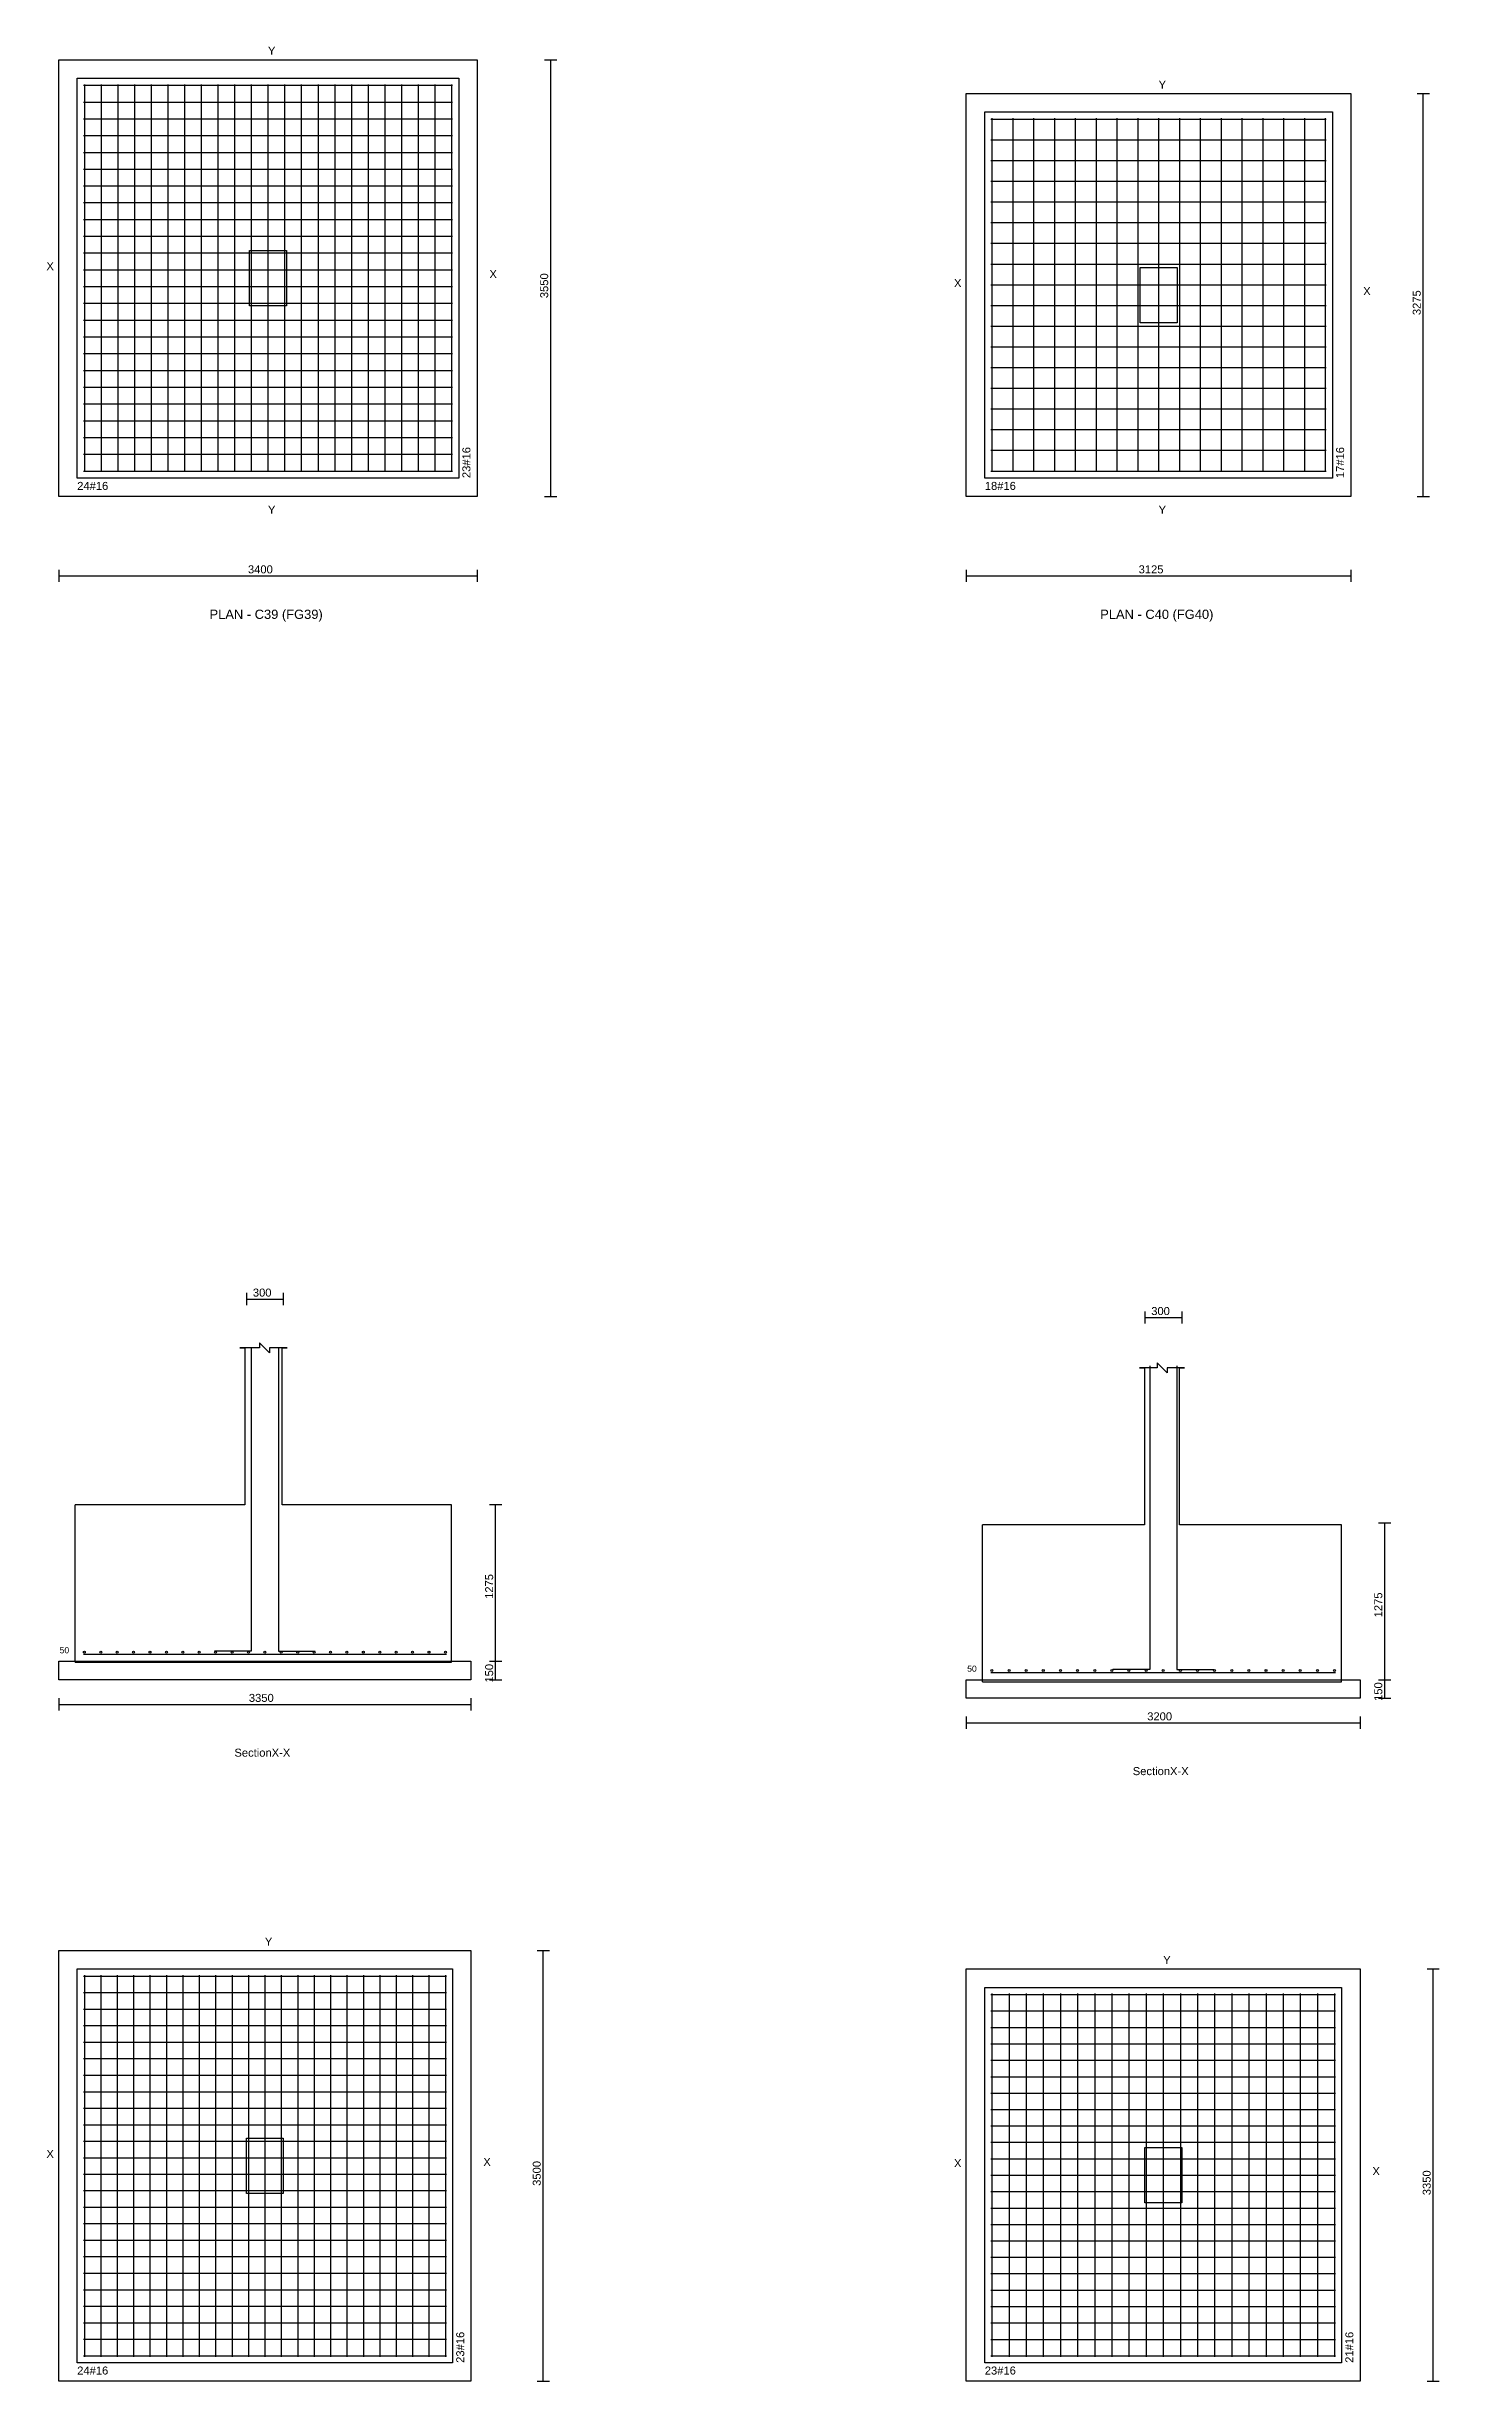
# Model space of a CAD drawing. Extents: x 0 to 27, y -1 to 285.
# Drawn here: x 15 to 26.32, y 122.85 to 141.82 of the extents above; entities that cross this region are included whole.
import ezdxf
from ezdxf.enums import TextEntityAlignment as Align

# ---------------------------------------------------------------- set-up
doc = ezdxf.new("R2010")
doc.units = 0
for name, color, linetype in [('Bottom_Cover', 7, 'CONTINUOUS'), ('Column_Bars', 4, 'CONTINUOUS'), ('Column_Dimension', 7, 'CONTINUOUS'), ('Columns', 4, 'CONTINUOUS'), ('dim_all', 7, 'CONTINUOUS'), ('Footing_Plan', 7, 'CONTINUOUS'), ('PCC', 2, 'CONTINUOUS'), ('PCC_Depth', 7, 'CONTINUOUS'), ('Pcc_Plan', 2, 'CONTINUOUS'), ('Plan', 7, 'CONTINUOUS'), ('Plan_Rf_Xdir', 1, 'CONTINUOUS'), ('Plan_Rf_Ydir', 3, 'CONTINUOUS'), ('Section', 2, 'CONTINUOUS'), ('SectionName', 3, 'CONTINUOUS'), ('Sectn_Rf_Xdir', 1, 'CONTINUOUS'), ('Sectn_Rf_Ydir', 3, 'CONTINUOUS'), ('Total_Depth', 7, 'CONTINUOUS'), ('X_Dimension', 7, 'CONTINUOUS')]:
    doc.layers.add(name, color=color, linetype=linetype)
doc.styles.add('STRUDS_Arial', font='ARIAL.TTF', dxfattribs={"height": 0.04})

msp = doc.modelspace()

# ---------------------------------------------------------------- linework, layer by layer
at = {"layer": 'Column_Bars'}
for p, q in [((16.665, 131.25), (16.665, 128.782)), ((16.885, 131.25), (16.885, 128.782)), ((23.965, 131.1), (23.965, 128.632)), ((24.185, 131.1), (24.185, 128.632)), ((16.665, 128.782), (16.365, 128.782)), ((16.885, 128.782), (17.185, 128.782)), ((23.965, 128.632), (23.665, 128.632)), ((24.185, 128.632), (24.485, 128.632))]:
    msp.add_line(p, q, dxfattribs=at)
at = {"layer": 'Columns'}
for p, q in [((16.65, 139.712), (16.65, 140.163)), ((16.65, 140.163), (16.95, 140.163)), ((16.95, 140.163), (16.95, 139.712)), ((23.8875, 139.575), (23.8875, 140.025)), ((23.8875, 140.025), (24.1875, 140.025)), ((24.1875, 140.025), (24.1875, 139.575)), ((16.95, 139.712), (16.65, 139.712)), ((24.1875, 139.575), (23.8875, 139.575)), ((16.625, 124.375), (16.625, 124.825)), ((16.625, 124.825), (16.925, 124.825)), ((16.925, 124.825), (16.925, 124.375)), ((23.925, 124.3), (23.925, 124.75)), ((23.925, 124.75), (24.225, 124.75)), ((24.225, 124.75), (24.225, 124.3)), ((16.925, 124.375), (16.625, 124.375)), ((24.225, 124.3), (23.925, 124.3))]:
    msp.add_line(p, q, dxfattribs=at)
at = {"layer": 'dim_all'}
for p, q in [((19.0474, 141.712), (19.1474, 141.712)), ((19.0974, 138.163), (19.0974, 141.712)), ((26.1375, 141.438), (26.2375, 141.438)), ((26.1875, 138.163), (26.1875, 141.438)), ((19.0474, 138.163), (19.1474, 138.163)), ((26.1375, 138.163), (26.2375, 138.163)), ((15.1, 137.569), (15.1, 137.469)), ((15.1, 137.519), (18.5, 137.519)), ((18.5, 137.569), (18.5, 137.469)), ((22.475, 137.569), (22.475, 137.469)), ((22.475, 137.519), (25.6, 137.519)), ((25.6, 137.569), (25.6, 137.469)), ((16.625, 131.693), (16.625, 131.593)), ((16.625, 131.643), (16.925, 131.643)), ((16.925, 131.693), (16.925, 131.593)), ((23.925, 131.543), (23.925, 131.443)), ((23.925, 131.493), (24.225, 131.493)), ((24.225, 131.543), (24.225, 131.443)), ((18.6, 129.975), (18.7, 129.975)), ((18.65, 128.7), (18.65, 129.975)), ((25.825, 129.825), (25.925, 129.825)), ((25.875, 128.55), (25.875, 129.825)), ((18.6, 128.7), (18.7, 128.7)), ((18.6, 128.7), (18.7, 128.7)), ((18.65, 128.55), (18.65, 128.7)), ((18.6, 128.55), (18.7, 128.55)), ((25.825, 128.55), (25.925, 128.55)), ((25.825, 128.55), (25.925, 128.55)), ((25.875, 128.4), (25.875, 128.55)), ((15.1, 128.4), (15.1, 128.3)), ((15.1, 128.35), (18.45, 128.35)), ((18.45, 128.4), (18.45, 128.3)), ((22.475, 128.25), (22.475, 128.15)), ((25.675, 128.25), (25.675, 128.15)), ((25.825, 128.4), (25.925, 128.4)), ((22.475, 128.2), (25.675, 128.2)), ((18.9867, 126.35), (19.0867, 126.35)), ((19.0367, 122.85), (19.0367, 126.35)), ((26.2185, 126.2), (26.3185, 126.2)), ((26.2685, 122.85), (26.2685, 126.2)), ((18.9867, 122.85), (19.0867, 122.85)), ((26.2185, 122.85), (26.3185, 122.85))]:
    msp.add_line(p, q, dxfattribs=at)
at = {"layer": 'Footing_Plan'}
for p, q in [((15.25, 138.313), (15.25, 141.563)), ((15.25, 141.563), (18.35, 141.563)), ((18.35, 141.563), (18.35, 138.313)), ((22.625, 138.313), (22.625, 141.288)), ((22.625, 141.288), (25.45, 141.288)), ((25.45, 141.288), (25.45, 138.313)), ((18.35, 138.313), (15.25, 138.313)), ((25.45, 138.313), (22.625, 138.313)), ((15.25, 123), (15.25, 126.2)), ((15.25, 126.2), (18.3, 126.2)), ((18.3, 126.2), (18.3, 123)), ((22.625, 123), (22.625, 126.05)), ((22.625, 126.05), (25.525, 126.05)), ((25.525, 126.05), (25.525, 123)), ((18.3, 123), (15.25, 123)), ((25.525, 123), (22.625, 123))]:
    msp.add_line(p, q, dxfattribs=at)
at = {"layer": 'PCC'}
for p, q in [((15.1, 128.55), (15.1, 128.7)), ((15.1, 128.7), (18.45, 128.7)), ((15.1, 128.55), (15.1, 128.7)), ((15.1, 128.7), (18.45, 128.7)), ((18.45, 128.7), (18.45, 128.55)), ((18.45, 128.7), (18.45, 128.55)), ((18.45, 128.55), (15.1, 128.55)), ((18.45, 128.55), (15.1, 128.55)), ((22.475, 128.4), (22.475, 128.55)), ((22.475, 128.55), (25.675, 128.55)), ((22.475, 128.4), (22.475, 128.55)), ((22.475, 128.55), (25.675, 128.55)), ((25.675, 128.55), (25.675, 128.4)), ((25.675, 128.55), (25.675, 128.4)), ((25.675, 128.4), (22.475, 128.4)), ((25.675, 128.4), (22.475, 128.4))]:
    msp.add_line(p, q, dxfattribs=at)
at = {"layer": 'Pcc_Plan'}
for p, q in [((15.1, 138.163), (15.1, 141.712)), ((15.1, 141.712), (18.5, 141.712)), ((18.5, 141.712), (18.5, 138.163)), ((22.475, 138.163), (22.475, 141.438)), ((22.475, 141.438), (25.6, 141.438)), ((25.6, 141.438), (25.6, 138.163)), ((18.5, 138.163), (15.1, 138.163)), ((25.6, 138.163), (22.475, 138.163)), ((15.1, 122.85), (15.1, 126.35)), ((15.1, 126.35), (18.45, 126.35)), ((18.45, 126.35), (18.45, 122.85)), ((22.475, 122.85), (22.475, 126.2)), ((22.475, 126.2), (25.675, 126.2)), ((25.675, 126.2), (25.675, 122.85)), ((18.45, 122.85), (15.1, 122.85)), ((25.675, 122.85), (22.475, 122.85))]:
    msp.add_line(p, q, dxfattribs=at)
at = {"layer": 'Plan_Rf_Xdir'}
for p, q in [((15.3, 141.505), (18.3, 141.505)), ((15.3, 141.368), (18.3, 141.368)), ((15.3, 141.232), (18.3, 141.232)), ((22.675, 141.23), (25.4, 141.23)), ((15.3, 141.096), (18.3, 141.096)), ((15.3, 140.959), (18.3, 140.959)), ((22.675, 141.061), (25.4, 141.061)), ((15.3, 140.823), (18.3, 140.823)), ((22.675, 140.893), (25.4, 140.893)), ((15.3, 140.687), (18.3, 140.687)), ((22.675, 140.725), (25.4, 140.725)), ((22.675, 140.557), (25.4, 140.557)), ((15.3, 140.551), (18.3, 140.551)), ((15.3, 140.414), (18.3, 140.414)), ((22.675, 140.389), (25.4, 140.389)), ((15.3, 140.278), (18.3, 140.278)), ((22.675, 140.221), (25.4, 140.221)), ((15.3, 140.142), (18.3, 140.142)), ((15.3, 140.006), (18.3, 140.006)), ((22.675, 140.052), (25.4, 140.052)), ((15.3, 139.869), (18.3, 139.869)), ((22.675, 139.884), (25.4, 139.884)), ((15.3, 139.733), (18.3, 139.733)), ((22.675, 139.716), (25.4, 139.716)), ((15.3, 139.597), (18.3, 139.597)), ((15.3, 139.461), (18.3, 139.461)), ((22.675, 139.548), (25.4, 139.548)), ((15.3, 139.324), (18.3, 139.324)), ((22.675, 139.38), (25.4, 139.38)), ((15.3, 139.188), (18.3, 139.188)), ((15.3, 139.052), (18.3, 139.052)), ((22.675, 139.211), (25.4, 139.211)), ((22.675, 139.043), (25.4, 139.043)), ((15.3, 138.916), (18.3, 138.916)), ((22.675, 138.875), (25.4, 138.875)), ((15.3, 138.779), (18.3, 138.779)), ((22.675, 138.707), (25.4, 138.707)), ((15.3, 138.643), (18.3, 138.643)), ((15.3, 138.507), (18.3, 138.507)), ((22.675, 138.539), (25.4, 138.539)), ((15.3, 138.37), (18.3, 138.37)), ((22.675, 138.37), (25.4, 138.37)), ((15.3, 126.142), (18.25, 126.142)), ((15.3, 126.008), (18.25, 126.008)), ((22.675, 125.992), (25.475, 125.992)), ((15.3, 125.874), (18.25, 125.874)), ((22.675, 125.859), (25.475, 125.859)), ((15.3, 125.74), (18.25, 125.74)), ((15.3, 125.606), (18.25, 125.606)), ((22.675, 125.725), (25.475, 125.725)), ((22.675, 125.592), (25.475, 125.592)), ((15.3, 125.472), (18.25, 125.472)), ((22.675, 125.459), (25.475, 125.459)), ((15.3, 125.337), (18.25, 125.337)), ((15.3, 125.203), (18.25, 125.203)), ((22.675, 125.325), (25.475, 125.325)), ((22.675, 125.192), (25.475, 125.192)), ((15.3, 125.069), (18.25, 125.069)), ((22.675, 125.058), (25.475, 125.058)), ((15.3, 124.935), (18.25, 124.935)), ((22.675, 124.925), (25.475, 124.925)), ((15.3, 124.801), (18.25, 124.801)), ((15.3, 124.667), (18.25, 124.667)), ((22.675, 124.792), (25.475, 124.792)), ((22.675, 124.658), (25.475, 124.658)), ((15.3, 124.533), (18.25, 124.533)), ((22.675, 124.525), (25.475, 124.525)), ((15.3, 124.399), (18.25, 124.399)), ((15.3, 124.265), (18.25, 124.265)), ((22.675, 124.392), (25.475, 124.392)), ((22.675, 124.258), (25.475, 124.258)), ((15.3, 124.131), (18.25, 124.131)), ((22.675, 124.125), (25.475, 124.125)), ((15.3, 123.997), (18.25, 123.997)), ((15.3, 123.863), (18.25, 123.863)), ((22.675, 123.992), (25.475, 123.992)), ((15.3, 123.728), (18.25, 123.728)), ((22.675, 123.858), (25.475, 123.858)), ((22.675, 123.725), (25.475, 123.725)), ((15.3, 123.594), (18.25, 123.594)), ((22.675, 123.591), (25.475, 123.591)), ((15.3, 123.46), (18.25, 123.46)), ((15.3, 123.326), (18.25, 123.326)), ((22.675, 123.458), (25.475, 123.458)), ((22.675, 123.325), (25.475, 123.325)), ((15.3, 123.192), (18.25, 123.192)), ((22.675, 123.191), (25.475, 123.191)), ((15.3, 123.058), (18.25, 123.058)), ((22.675, 123.058), (25.475, 123.058))]:
    msp.add_line(p, q, dxfattribs=at)
at = {"layer": 'Plan_Rf_Ydir'}
for p, q in [((15.308, 141.512), (15.308, 138.363)), ((15.4436, 141.512), (15.4436, 138.363)), ((15.5793, 141.512), (15.5793, 138.363)), ((15.7149, 141.512), (15.7149, 138.363)), ((15.8505, 141.512), (15.8505, 138.363)), ((15.9862, 141.512), (15.9862, 138.363)), ((16.1218, 141.512), (16.1218, 138.363)), ((16.2575, 141.512), (16.2575, 138.363)), ((16.3931, 141.512), (16.3931, 138.363)), ((16.5287, 141.512), (16.5287, 138.363)), ((16.6644, 141.512), (16.6644, 138.363)), ((16.8, 141.512), (16.8, 138.363)), ((16.9356, 141.512), (16.9356, 138.363)), ((17.0713, 141.512), (17.0713, 138.363)), ((17.2069, 141.512), (17.2069, 138.363)), ((17.3426, 141.512), (17.3426, 138.363)), ((17.4782, 141.512), (17.4782, 138.363)), ((17.6138, 141.512), (17.6138, 138.363)), ((17.7495, 141.512), (17.7495, 138.363)), ((17.8851, 141.512), (17.8851, 138.363)), ((18.0207, 141.512), (18.0207, 138.363)), ((18.1564, 141.512), (18.1564, 138.363)), ((18.292, 141.512), (18.292, 138.363)), ((22.683, 141.238), (22.683, 138.363)), ((22.8523, 141.238), (22.8523, 138.363)), ((23.0216, 141.238), (23.0216, 138.363)), ((23.1909, 141.238), (23.1909, 138.363)), ((23.3603, 141.238), (23.3603, 138.363)), ((23.5296, 141.238), (23.5296, 138.363)), ((23.6989, 141.238), (23.6989, 138.363)), ((23.8682, 141.238), (23.8682, 138.363)), ((24.0375, 141.238), (24.0375, 138.363)), ((24.2068, 141.238), (24.2068, 138.363)), ((24.3761, 141.238), (24.3761, 138.363)), ((24.5454, 141.238), (24.5454, 138.363)), ((24.7148, 141.238), (24.7148, 138.363)), ((24.8841, 141.238), (24.8841, 138.363)), ((25.0534, 141.238), (25.0534, 138.363)), ((25.2227, 141.238), (25.2227, 138.363)), ((25.392, 141.238), (25.392, 138.363)), ((15.308, 126.15), (15.308, 123.05)), ((15.4414, 126.15), (15.4414, 123.05)), ((15.5747, 126.15), (15.5747, 123.05)), ((15.7081, 126.15), (15.7081, 123.05)), ((15.8415, 126.15), (15.8415, 123.05)), ((15.9748, 126.15), (15.9748, 123.05)), ((16.1082, 126.15), (16.1082, 123.05)), ((16.2415, 126.15), (16.2415, 123.05)), ((16.3749, 126.15), (16.3749, 123.05)), ((16.5083, 126.15), (16.5083, 123.05)), ((16.6416, 126.15), (16.6416, 123.05)), ((16.775, 126.15), (16.775, 123.05)), ((16.9084, 126.15), (16.9084, 123.05)), ((17.0417, 126.15), (17.0417, 123.05)), ((17.1751, 126.15), (17.1751, 123.05)), ((17.3085, 126.15), (17.3085, 123.05)), ((17.4418, 126.15), (17.4418, 123.05)), ((17.5752, 126.15), (17.5752, 123.05)), ((17.7085, 126.15), (17.7085, 123.05)), ((17.8419, 126.15), (17.8419, 123.05)), ((17.9753, 126.15), (17.9753, 123.05)), ((18.1086, 126.15), (18.1086, 123.05)), ((18.242, 126.15), (18.242, 123.05)), ((22.683, 126), (22.683, 123.05)), ((22.8222, 126), (22.8222, 123.05)), ((22.9614, 126), (22.9614, 123.05)), ((23.1006, 126), (23.1006, 123.05)), ((23.2398, 126), (23.2398, 123.05)), ((23.379, 126), (23.379, 123.05)), ((23.5182, 126), (23.5182, 123.05)), ((23.6574, 126), (23.6574, 123.05)), ((23.7966, 126), (23.7966, 123.05)), ((23.9358, 126), (23.9358, 123.05)), ((24.075, 126), (24.075, 123.05)), ((24.2142, 126), (24.2142, 123.05)), ((24.3534, 126), (24.3534, 123.05)), ((24.4926, 126), (24.4926, 123.05)), ((24.6318, 126), (24.6318, 123.05)), ((24.771, 126), (24.771, 123.05)), ((24.9102, 126), (24.9102, 123.05)), ((25.0494, 126), (25.0494, 123.05)), ((25.1886, 126), (25.1886, 123.05)), ((25.3278, 126), (25.3278, 123.05)), ((25.467, 126), (25.467, 123.05))]:
    msp.add_line(p, q, dxfattribs=at)
at = {"layer": 'Section'}
for p, q in [((16.8135, 131.206), (16.7325, 131.287)), ((16.7325, 131.287), (16.7325, 131.247)), ((16.6109, 131.247), (16.5704, 131.247)), ((16.5704, 131.247), (16.6109, 131.247)), ((16.7325, 131.247), (16.6109, 131.247)), ((16.6109, 131.247), (16.6109, 129.97)), ((16.9148, 131.247), (16.8135, 131.247)), ((16.8135, 131.247), (16.8135, 131.206)), ((16.9148, 129.97), (16.9148, 131.247)), ((16.9148, 131.247), (16.9553, 131.247)), ((16.9553, 131.247), (16.9148, 131.247)), ((23.9238, 131.085), (23.8833, 131.085)), ((23.8833, 131.085), (23.9238, 131.085)), ((24.0251, 131.085), (23.9238, 131.085)), ((23.9238, 131.085), (23.9238, 129.808)), ((24.1061, 131.044), (24.0251, 131.125)), ((24.0251, 131.125), (24.0251, 131.085)), ((24.2074, 131.085), (24.1061, 131.085)), ((24.1061, 131.085), (24.1061, 131.044)), ((24.2074, 129.808), (24.2074, 131.085)), ((24.2074, 131.085), (24.2479, 131.085)), ((24.2479, 131.085), (24.2074, 131.085)), ((16.6109, 129.97), (15.2334, 129.97)), ((15.2334, 128.694), (15.2334, 129.97)), ((16.6109, 129.97), (16.6109, 129.97)), ((16.6109, 129.97), (16.6109, 129.97)), ((16.6109, 129.97), (16.6109, 129.97)), ((18.2923, 129.97), (16.9148, 129.97)), ((16.9148, 129.97), (16.9148, 129.97)), ((16.9148, 129.97), (16.9148, 129.97)), ((16.9148, 129.97), (16.9148, 129.97)), ((18.2923, 128.694), (18.2923, 129.97)), ((23.9238, 129.808), (22.6071, 129.808)), ((22.6071, 128.532), (22.6071, 129.808)), ((23.9238, 129.808), (23.9238, 129.808)), ((23.9238, 129.808), (23.9238, 129.808)), ((23.9238, 129.808), (23.9238, 129.808)), ((25.5241, 129.808), (24.2074, 129.808)), ((24.2074, 129.808), (24.2074, 129.808)), ((24.2074, 129.808), (24.2074, 129.808)), ((24.2074, 129.808), (24.2074, 129.808)), ((25.5241, 128.532), (25.5241, 129.808)), ((15.2334, 128.694), (18.2923, 128.694)), ((22.6071, 128.532), (25.5241, 128.532))]:
    msp.add_line(p, q, dxfattribs=at)
at = {"layer": 'Sectn_Rf_Xdir'}
for p, q in [((15.3, 128.758), (18.25, 128.758)), ((22.675, 128.608), (25.475, 128.608))]:
    msp.add_line(p, q, dxfattribs=at)
at = {"layer": 'Sectn_Rf_Ydir'}
for centre in [(15.308, 128.774), (15.4414, 128.774), (15.5747, 128.774), (15.7081, 128.774), (15.8415, 128.774), (15.9748, 128.774), (16.1082, 128.774), (16.2415, 128.774), (16.3749, 128.774), (16.5083, 128.774), (16.6416, 128.774), (16.775, 128.774), (16.9084, 128.774), (17.0417, 128.774), (17.1751, 128.774), (17.3085, 128.774), (17.4418, 128.774), (17.5752, 128.774), (17.7085, 128.774), (17.8419, 128.774), (17.9753, 128.774), (18.1086, 128.774), (18.242, 128.774), (22.683, 128.624), (22.8222, 128.624), (22.9614, 128.624), (23.1006, 128.624), (23.2398, 128.624), (23.379, 128.624), (23.5182, 128.624), (23.6574, 128.624), (23.7966, 128.624), (23.9358, 128.624), (24.075, 128.624), (24.2142, 128.624), (24.3534, 128.624), (24.4926, 128.624), (24.6318, 128.624), (24.771, 128.624), (24.9102, 128.624), (25.0494, 128.624), (25.1886, 128.624), (25.3278, 128.624), (25.467, 128.624)]:
    msp.add_circle(centre, 0.008, dxfattribs=at)

# ---------------------------------------------------------------- texts
at = {"layer": 'Bottom_Cover', "style": 'STRUDS_Arial'}
for p in [(15.1071, 128.765), (22.4821, 128.615)]:
    msp.add_text('50', height=0.05, dxfattribs=at).set_placement(p)
at = {"layer": 'Column_Dimension', "style": 'STRUDS_Arial'}
for p in [(16.6775, 131.663), (23.9775, 131.513)]:
    msp.add_text('300', height=0.065, dxfattribs=at).set_placement(p)
at = {"layer": 'dim_all', "style": 'STRUDS_Arial'}
for s, p in [('3550 ', (19.0774, 139.775)), ('3275 ', (26.1675, 139.637)), ('3500 ', (19.0167, 124.438)), ('3350 ', (26.2485, 124.362))]:
    msp.add_text(s, height=0.065, rotation=90, dxfattribs=at).set_placement(p)
for s, p in [('3400 ', (16.6375, 137.539)), ('3125 ', (23.875, 137.539))]:
    msp.add_text(s, height=0.065, dxfattribs=at).set_placement(p)
at = {"layer": 'PCC_Depth', "style": 'STRUDS_Arial'}
for p in [(18.63, 128.527), (25.855, 128.378)]:
    msp.add_text('150', height=0.065, rotation=90, dxfattribs=at).set_placement(p)
at = {"layer": 'Plan', "style": 'STRUDS_Arial'}
for s, p in [('PLAN - C39 (FG39) ', (16.8, 137.169)), ('PLAN - C40 (FG40) ', (24.0375, 137.169))]:
    msp.add_text(s, height=0.075, dxfattribs=at).set_placement(p, align=Align.CENTER)
at = {"layer": 'Plan_Rf_Xdir', "style": 'STRUDS_Arial'}
for s, p in [('24#16', (15.25, 138.217)), ('18#16', (22.625, 138.217)), ('24#16', (15.25, 122.905)), ('23#16', (22.625, 122.905))]:
    msp.add_text(s, height=0.065, dxfattribs=at).set_placement(p)
at = {"layer": 'Plan_Rf_Ydir', "style": 'STRUDS_Arial'}
for s, p in [('23#16', (18.445, 138.313)), ('17#16', (25.545, 138.313)), ('23#16', (18.395, 123)), ('21#16', (25.62, 123))]:
    msp.add_text(s, height=0.065, rotation=90, dxfattribs=at).set_placement(p)
at = {"layer": 'Section', "style": 'STRUDS_Arial'}
for p in [(16.5275, 127.925), (23.8275, 127.775)]:
    msp.add_text('SectionX-X', height=0.065, dxfattribs=at).set_placement(p)
at = {"layer": 'SectionName', "style": 'STRUDS_Arial'}
for s, p in [('Y', (16.8, 141.753)), ('Y', (24.0375, 141.477)), ('X', (15, 140.002)), ('X', (18.6, 139.938)), ('X', (22.375, 139.865)), ('X', (25.7, 139.8)), ('Y', (16.8, 138.023)), ('Y', (24.0375, 138.023)), ('Y', (16.775, 126.39)), ('Y', (24.075, 126.24)), ('X', (15, 124.665)), ('X', (18.55, 124.6)), ('X', (22.375, 124.59)), ('X', (25.775, 124.525))]:
    msp.add_text(s, height=0.065, dxfattribs=at).set_placement(p)
at = {"layer": 'Total_Depth', "style": 'STRUDS_Arial'}
for p in [(18.63, 129.207), (25.855, 129.057)]:
    msp.add_text('1275', height=0.065, rotation=90, dxfattribs=at).set_placement(p)
at = {"layer": 'X_Dimension', "style": 'STRUDS_Arial'}
for s, p in [('3350', (16.645, 128.37)), ('3200', (23.945, 128.22))]:
    msp.add_text(s, height=0.065, dxfattribs=at).set_placement(p)

doc.saveas('drawing.dxf')
